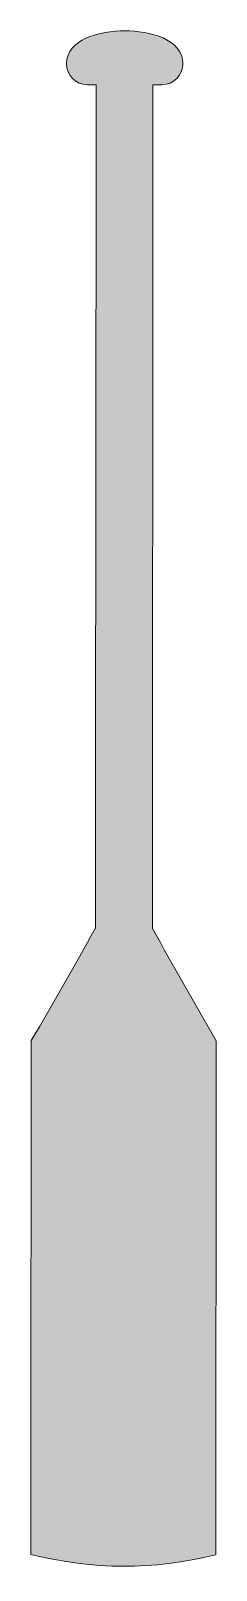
# Model space of a CAD drawing. Header units: inches. Extents: x 0 to 12, y 0 to 102.
import ezdxf

# ---------------------------------------------------------------- set-up
doc = ezdxf.new("R2010")
doc.units = ezdxf.units.IN
doc.header["$MEASUREMENT"] = 0
doc.layers.add('Layer 1', color=7, linetype='Continuous')

msp = doc.modelspace()

# ---------------------------------------------------------------- hatches: boundary and pattern name
at = {"layer": 'Layer 1', "true_color": 0x603813}
h = msp.add_hatch(color=39, dxfattribs=at)
h.dxf.hatch_style = 2
edge = h.paths.add_edge_path()
edge.add_spline(control_points=[(12.26, 0.75), (12.27, 12.09), (12.28, 23.43), (12.29, 34.77), (10.85, 37.23), (9.45, 39.71), (8.07, 42.2), (8.07, 42.2), (8.06, 42.2), (8.06, 42.2), (8.07, 60.81), (8.09, 79.42), (8.1, 98.03), (8.34, 98.03), (8.46, 98.03), (8.69, 98.03), (9.46, 98.03), (10.08, 98.66), (10.08, 99.43), (10.08, 101.05), (7.87, 101.6), (6.23, 101.6), (4.61, 101.6), (2.37, 101.05), (2.37, 99.43), (2.37, 98.66), (2.99, 98.04), (3.75, 98.03), (3.99, 98.03), (4.11, 98.03), (4.34, 98.03), (4.32, 79.42), (4.3, 60.81), (4.28, 42.2), (4.28, 42.2), (4.27, 42.2), (4.27, 42.2), (2.89, 39.71), (1.48, 37.24), (0.03, 34.78), (0.02, 23.44), (0.01, 12.11), (0, 0.78), (4.23, -0.25), (8.03, -0.26), (12.26, 0.75)], knot_values=[0, 0, 0, 0, 1, 1, 1, 2, 2, 2, 3, 3, 3, 4, 4, 4, 5, 5, 5, 6, 6, 6, 7, 7, 7, 8, 8, 8, 9, 9, 9, 10, 10, 10, 11, 11, 11, 12, 12, 12, 13, 13, 13, 14, 14, 14, 15, 15, 15, 15], degree=3, periodic=1)

# ---------------------------------------------------------------- linework, layer by layer
at = {"layer": 'Layer 1', "lineweight": 0}
msp.add_open_spline([(12.26, 0.75), (12.27, 12.09), (12.28, 23.43), (12.29, 34.77), (10.85, 37.23), (9.45, 39.71), (8.07, 42.2), (8.07, 42.2), (8.06, 42.2), (8.06, 42.2), (8.07, 60.81), (8.09, 79.42), (8.1, 98.03), (8.34, 98.03), (8.46, 98.03), (8.69, 98.03), (9.46, 98.03), (10.08, 98.66), (10.08, 99.43), (10.08, 101.05), (7.87, 101.6), (6.23, 101.6), (4.61, 101.6), (2.37, 101.05), (2.37, 99.43), (2.37, 98.66), (2.99, 98.04), (3.75, 98.03), (3.99, 98.03), (4.11, 98.03), (4.34, 98.03), (4.32, 79.42), (4.3, 60.81), (4.28, 42.2), (4.28, 42.2), (4.27, 42.2), (4.27, 42.2), (2.89, 39.71), (1.48, 37.24), (0.03, 34.78), (0.02, 23.44), (0.01, 12.11), (0, 0.78), (4.23, -0.25), (8.03, -0.26), (12.26, 0.75)], degree=3, knots=[0, 0, 0, 0, 1, 1, 1, 2, 2, 2, 3, 3, 3, 4, 4, 4, 5, 5, 5, 6, 6, 6, 7, 7, 7, 8, 8, 8, 9, 9, 9, 10, 10, 10, 11, 11, 11, 12, 12, 12, 13, 13, 13, 14, 14, 14, 15, 15, 15, 15], dxfattribs=at)

doc.saveas('drawing.dxf')
